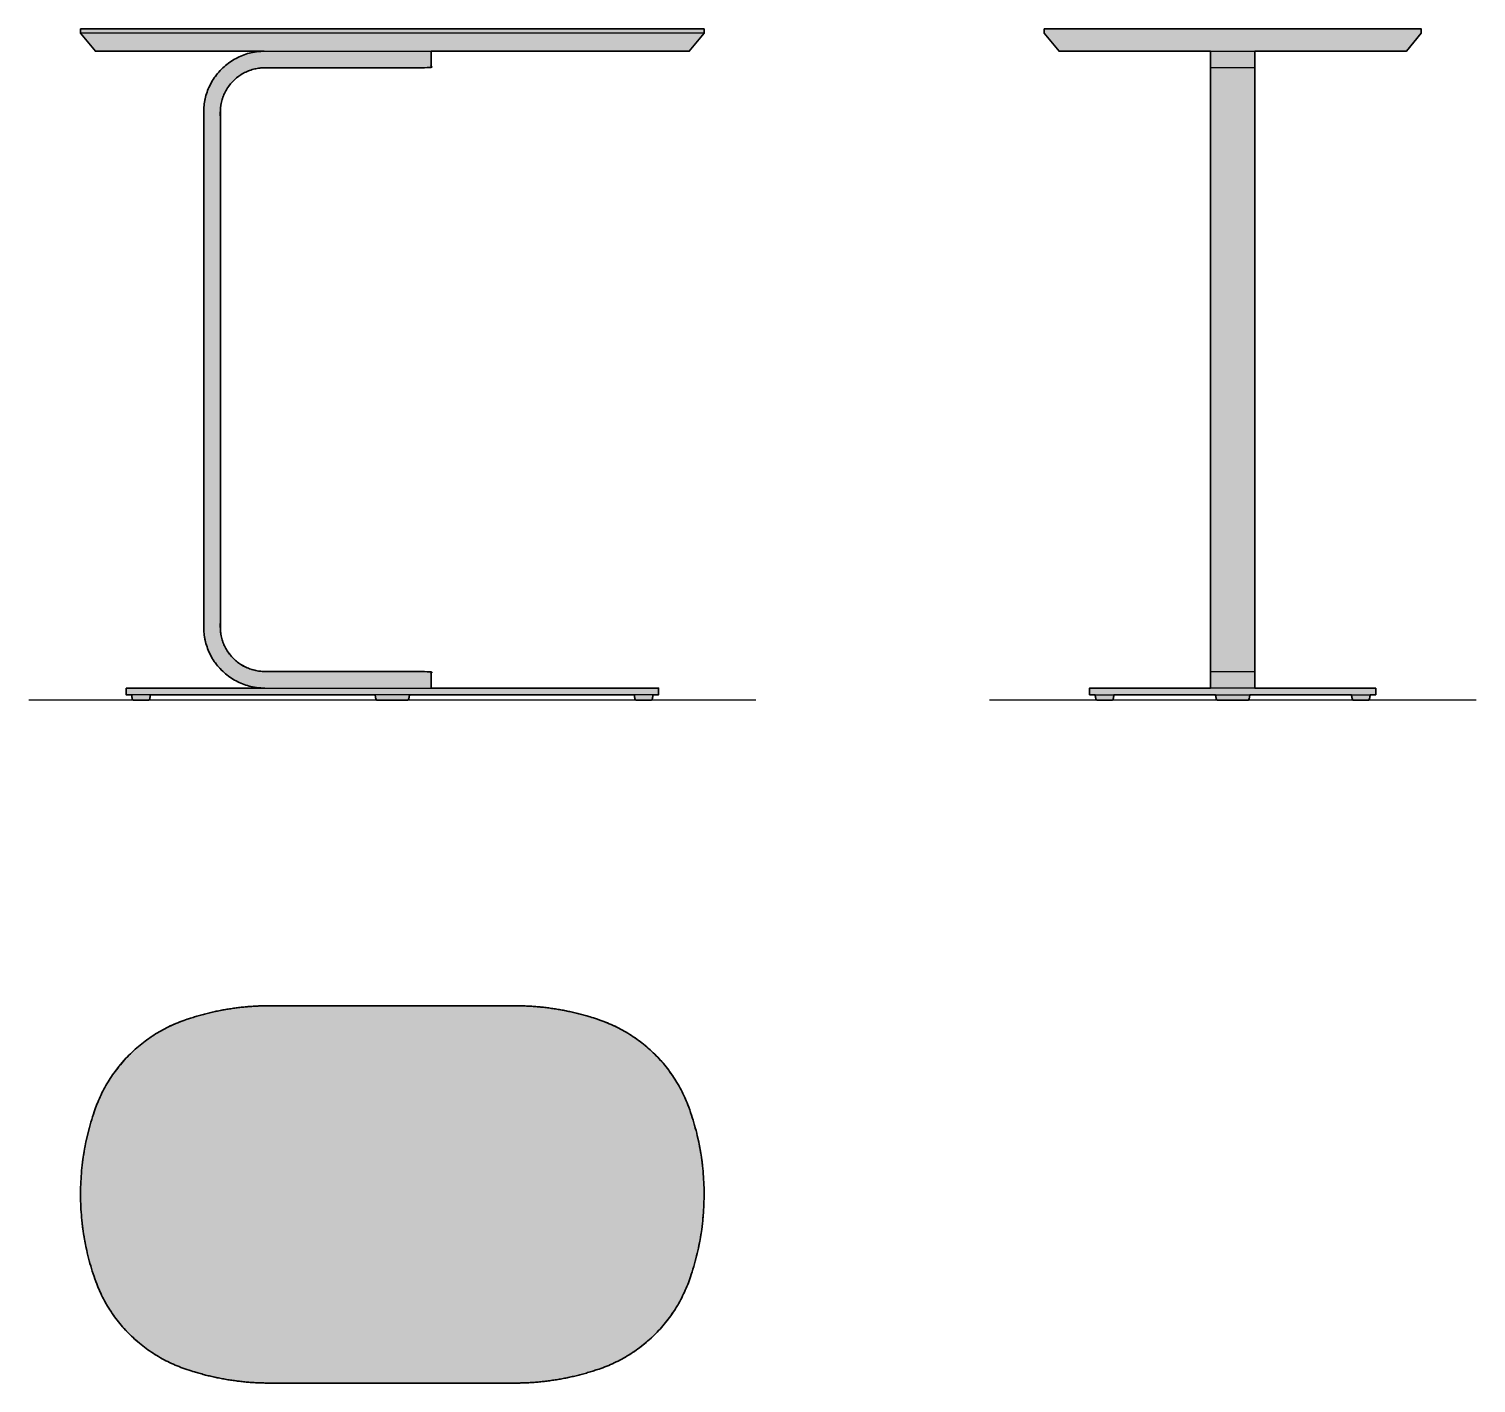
# Model space of a CAD drawing. Header units: millimetres. Extents: x 0 to 1304, y -615 to 605.
import ezdxf

# ---------------------------------------------------------------- set-up
doc = ezdxf.new("R2010")
doc.units = ezdxf.units.MM
doc.layers.add('Blocks', color=7, linetype='Continuous')
doc.layers.add('Blocks$Fill', color=7, linetype='Continuous', true_color=0xffffff)
for name, color, linetype, lineweight, true_color in [('Blocks$Inner', 7, 'Continuous', 25, 0x007f00), ('Blocks$Outline', 7, 'Continuous', 35, 0xff3f3f), ('Groud', 7, 'Continuous', 25, 0x243775)]:
    doc.layers.add(name, color=color, linetype=linetype, lineweight=lineweight, true_color=true_color)

# ---------------------------------------------------------------- blocks, each defined once
blk = doc.blocks.new('Relate Side Table Front')
at = {"layer": 'Blocks$Fill'}
blk.add_hatch(color=256, dxfattribs=at).paths.add_polyline_path([(608.5, 601.1), (608.5, 605.1), (46.5, 605.1), (46.5, 601.1), (59.9, 585), (211.9, 585), (210.7, 585), (209.4, 584.9), (208.2, 584.8), (207, 584.7), (205.7, 584.6), (204.5, 584.4), (203.2, 584.2), (201.9, 584), (200.7, 583.7), (199.4, 583.4), (198.1, 583.1), (196.8, 582.7), (195.6, 582.3), (194.3, 581.9), (193, 581.4), (191.8, 580.9), (190.5, 580.4), (189.3, 579.9), (188, 579.3), (186.8, 578.6), (185.6, 578), (184.4, 577.3), (183.2, 576.6), (182, 575.8), (180.9, 575), (179.7, 574.2), (178.6, 573.3), (177.5, 572.4), (176.4, 571.5), (175.4, 570.6), (174.4, 569.6), (173.3, 568.6), (172.4, 567.6), (171.4, 566.6), (170.5, 565.5), (169.6, 564.4), (168.7, 563.3), (167.9, 562.2), (167.1, 561), (166.3, 559.9), (165.6, 558.7), (164.9, 557.5), (164.2, 556.3), (163.5, 555.1), (162.9, 553.8), (162.3, 552.6), (161.8, 551.3), (161.3, 550.1), (160.8, 548.8), (160.4, 547.6), (160, 546.3), (159.6, 545), (159.2, 543.7), (158.9, 542.5), (158.6, 541.2), (158.4, 539.9), (158.2, 538.7), (158, 537.4), (157.8, 536.1), (157.7, 534.9), (157.6, 533.7), (157.5, 532.4), (157.5, 531.2), (157.5, 530), (157.5, 66), (157.5, 64.8), (157.5, 63.6), (157.6, 62.3), (157.7, 61.1), (157.8, 59.9), (158, 58.6), (158.2, 57.3), (158.4, 56.1), (158.6, 54.8), (158.9, 53.5), (159.2, 52.3), (159.6, 51), (160, 49.7), (160.4, 48.4), (160.8, 47.2), (161.3, 45.9), (161.8, 44.7), (162.3, 43.4), (162.9, 42.2), (163.5, 40.9), (164.2, 39.7), (164.9, 38.5), (165.6, 37.3), (166.3, 36.1), (167.1, 35), (167.9, 33.8), (168.7, 32.7), (169.6, 31.6), (170.5, 30.5), (171.4, 29.4), (172.4, 28.4), (173.3, 27.4), (174.4, 26.4), (175.4, 25.4), (176.4, 24.5), (177.5, 23.6), (178.6, 22.7), (179.7, 21.8), (180.9, 21), (182, 20.2), (183.2, 19.4), (184.4, 18.7), (185.6, 18), (186.8, 17.4), (188, 16.7), (189.3, 16.1), (190.5, 15.6), (191.8, 15.1), (193, 14.6), (194.3, 14.1), (195.6, 13.7), (196.8, 13.3), (198.1, 12.9), (199.4, 12.6), (200.7, 12.3), (201.9, 12), (203.2, 11.8), (204.5, 11.6), (205.7, 11.4), (207, 11.3), (208.2, 11.2), (209.4, 11.1), (210.7, 11), (211.9, 11), (87.5, 11), (87.5, 5), (92.5, 5), (93.1, 1.4), (93.1, 1.3), (93.1, 1.3), (93.1, 1.3), (93.2, 1.2), (93.2, 1.2), (93.2, 1.2), (93.2, 1.1), (93.2, 1.1), (93.2, 1.1), (93.2, 1), (93.2, 1), (93.3, 1), (93.3, 0.9), (93.3, 0.9), (93.3, 0.9), (93.3, 0.8), (93.3, 0.8), (93.4, 0.8), (93.4, 0.8), (93.4, 0.7), (93.4, 0.7), (93.4, 0.7), (93.5, 0.6), (93.5, 0.6), (93.5, 0.6), (93.5, 0.5), (93.6, 0.5), (93.6, 0.5), (93.6, 0.5), (93.6, 0.4), (93.7, 0.4), (93.7, 0.4), (93.7, 0.4), (93.8, 0.3), (93.8, 0.3), (93.8, 0.3), (93.9, 0.3), (93.9, 0.3), (93.9, 0.2), (93.9, 0.2), (94, 0.2), (94, 0.2), (94, 0.2), (94.1, 0.1), (94.1, 0.1), (94.1, 0.1), (94.2, 0.1), (94.2, 0.1), (94.3, 0.1), (94.3, 0.1), (94.3, 0.1), (94.4, 0.1), (94.4, 0), (94.4, 0), (94.5, 0), (94.5, 0), (94.5, 0), (94.6, 0), (94.6, 0), (94.6, 0), (94.7, 0), (94.7, 0), (94.7, 0), (94.8, 0), (107.2, 0), (107.2, 0), (107.3, 0), (107.3, 0), (107.3, 0), (107.4, 0), (107.4, 0), (107.4, 0), (107.5, 0), (107.5, 0), (107.6, 0), (107.6, 0), (107.6, 0.1), (107.7, 0.1), (107.7, 0.1), (107.7, 0.1), (107.8, 0.1), (107.8, 0.1), (107.8, 0.1), (107.9, 0.1), (107.9, 0.1), (107.9, 0.2), (108, 0.2), (108, 0.2), (108, 0.2), (108.1, 0.2), (108.1, 0.3), (108.1, 0.3), (108.2, 0.3), (108.2, 0.3), (108.2, 0.3), (108.3, 0.4), (108.3, 0.4), (108.3, 0.4), (108.3, 0.4), (108.4, 0.5), (108.4, 0.5), (108.4, 0.5), (108.4, 0.5), (108.5, 0.6), (108.5, 0.6), (108.5, 0.6), (108.5, 0.7), (108.6, 0.7), (108.6, 0.7), (108.6, 0.8), (108.6, 0.8), (108.6, 0.8), (108.7, 0.8), (108.7, 0.9), (108.7, 0.9), (108.7, 0.9), (108.7, 1), (108.7, 1), (108.8, 1), (108.8, 1.1), (108.8, 1.1), (108.8, 1.1), (108.8, 1.2), (108.8, 1.2), (108.8, 1.2), (108.8, 1.3), (108.8, 1.3), (108.8, 1.3), (108.9, 1.4), (109.5, 5), (312, 5), (312.6, 1.4), (312.6, 1.3), (312.6, 1.3), (312.6, 1.3), (312.7, 1.2), (312.7, 1.2), (312.7, 1.2), (312.7, 1.1), (312.7, 1.1), (312.7, 1.1), (312.7, 1), (312.7, 1), (312.8, 1), (312.8, 0.9), (312.8, 0.9), (312.8, 0.9), (312.8, 0.8), (312.8, 0.8), (312.9, 0.8), (312.9, 0.8), (312.9, 0.7), (312.9, 0.7), (312.9, 0.7), (313, 0.6), (313, 0.6), (313, 0.6), (313, 0.5), (313.1, 0.5), (313.1, 0.5), (313.1, 0.5), (313.1, 0.4), (313.2, 0.4), (313.2, 0.4), (313.2, 0.4), (313.3, 0.3), (313.3, 0.3), (313.3, 0.3), (313.4, 0.3), (313.4, 0.3), (313.4, 0.2), (313.4, 0.2), (313.5, 0.2), (313.5, 0.2), (313.5, 0.2), (313.6, 0.1), (313.6, 0.1), (313.6, 0.1), (313.7, 0.1), (313.7, 0.1), (313.8, 0.1), (313.8, 0.1), (313.8, 0.1), (313.9, 0.1), (313.9, 0), (313.9, 0), (314, 0), (314, 0), (314, 0), (314.1, 0), (314.1, 0), (314.1, 0), (314.2, 0), (314.2, 0), (314.2, 0), (314.3, 0), (340.7, 0), (340.7, 0), (340.8, 0), (340.8, 0), (340.8, 0), (340.9, 0), (340.9, 0), (340.9, 0), (341, 0), (341, 0), (341.1, 0), (341.1, 0), (341.1, 0.1), (341.2, 0.1), (341.2, 0.1), (341.2, 0.1), (341.3, 0.1), (341.3, 0.1), (341.3, 0.1), (341.4, 0.1), (341.4, 0.1), (341.4, 0.2), (341.5, 0.2), (341.5, 0.2), (341.5, 0.2), (341.6, 0.2), (341.6, 0.3), (341.6, 0.3), (341.7, 0.3), (341.7, 0.3), (341.7, 0.3), (341.8, 0.4), (341.8, 0.4), (341.8, 0.4), (341.8, 0.4), (341.9, 0.5), (341.9, 0.5), (341.9, 0.5), (341.9, 0.5), (342, 0.6), (342, 0.6), (342, 0.6), (342, 0.7), (342.1, 0.7), (342.1, 0.7), (342.1, 0.8), (342.1, 0.8), (342.1, 0.8), (342.2, 0.8), (342.2, 0.9), (342.2, 0.9), (342.2, 0.9), (342.2, 1), (342.2, 1), (342.3, 1), (342.3, 1.1), (342.3, 1.1), (342.3, 1.1), (342.3, 1.2), (342.3, 1.2), (342.3, 1.2), (342.3, 1.3), (342.3, 1.3), (342.3, 1.3), (342.4, 1.4), (343, 5), (545.5, 5), (546.1, 1.4), (546.1, 1.3), (546.1, 1.3), (546.1, 1.3), (546.2, 1.2), (546.2, 1.2), (546.2, 1.2), (546.2, 1.1), (546.2, 1.1), (546.2, 1.1), (546.2, 1), (546.2, 1), (546.3, 1), (546.3, 0.9), (546.3, 0.9), (546.3, 0.9), (546.3, 0.8), (546.3, 0.8), (546.4, 0.8), (546.4, 0.8), (546.4, 0.7), (546.4, 0.7), (546.4, 0.7), (546.5, 0.6), (546.5, 0.6), (546.5, 0.6), (546.5, 0.5), (546.6, 0.5), (546.6, 0.5), (546.6, 0.5), (546.6, 0.4), (546.7, 0.4), (546.7, 0.4), (546.7, 0.4), (546.8, 0.3), (546.8, 0.3), (546.8, 0.3), (546.9, 0.3), (546.9, 0.3), (546.9, 0.2), (546.9, 0.2), (547, 0.2), (547, 0.2), (547, 0.2), (547.1, 0.1), (547.1, 0.1), (547.1, 0.1), (547.2, 0.1), (547.2, 0.1), (547.3, 0.1), (547.3, 0.1), (547.3, 0.1), (547.4, 0.1), (547.4, 0), (547.4, 0), (547.5, 0), (547.5, 0), (547.5, 0), (547.6, 0), (547.6, 0), (547.6, 0), (547.7, 0), (547.7, 0), (547.7, 0), (547.8, 0), (560.2, 0), (560.2, 0), (560.3, 0), (560.3, 0), (560.3, 0), (560.4, 0), (560.4, 0), (560.4, 0), (560.5, 0), (560.5, 0), (560.6, 0), (560.6, 0), (560.6, 0.1), (560.7, 0.1), (560.7, 0.1), (560.7, 0.1), (560.8, 0.1), (560.8, 0.1), (560.8, 0.1), (560.9, 0.1), (560.9, 0.1), (560.9, 0.2), (561, 0.2), (561, 0.2), (561, 0.2), (561.1, 0.2), (561.1, 0.3), (561.1, 0.3), (561.2, 0.3), (561.2, 0.3), (561.2, 0.3), (561.3, 0.4), (561.3, 0.4), (561.3, 0.4), (561.3, 0.4), (561.4, 0.5), (561.4, 0.5), (561.4, 0.5), (561.4, 0.5), (561.5, 0.6), (561.5, 0.6), (561.5, 0.6), (561.5, 0.7), (561.6, 0.7), (561.6, 0.7), (561.6, 0.8), (561.6, 0.8), (561.6, 0.8), (561.7, 0.8), (561.7, 0.9), (561.7, 0.9), (561.7, 0.9), (561.7, 1), (561.7, 1), (561.8, 1), (561.8, 1.1), (561.8, 1.1), (561.8, 1.1), (561.8, 1.2), (561.8, 1.2), (561.8, 1.2), (561.8, 1.3), (561.8, 1.3), (561.8, 1.3), (561.9, 1.4), (562.5, 5), (567.5, 5), (567.5, 11), (362.5, 11), (362.5, 26), (212.5, 26), (211.6, 26), (210.7, 26), (209.8, 26.1), (208.9, 26.2), (208, 26.3), (207.1, 26.4), (206.1, 26.5), (205.2, 26.7), (204.3, 26.9), (203.3, 27.1), (202.4, 27.3), (201.5, 27.5), (200.6, 27.8), (199.6, 28.1), (198.7, 28.5), (197.8, 28.8), (196.8, 29.2), (195.9, 29.6), (195, 30), (194.1, 30.5), (193.2, 30.9), (192.3, 31.4), (191.5, 32), (190.6, 32.5), (189.7, 33.1), (188.9, 33.7), (188.1, 34.3), (187.3, 34.9), (186.5, 35.6), (185.7, 36.3), (184.9, 37), (184.2, 37.7), (183.5, 38.5), (182.8, 39.2), (182.1, 40), (181.4, 40.8), (180.8, 41.6), (180.2, 42.4), (179.6, 43.3), (179, 44.1), (178.5, 45), (177.9, 45.8), (177.4, 46.7), (177, 47.6), (176.5, 48.5), (176.1, 49.4), (175.7, 50.4), (175.3, 51.3), (174.9, 52.2), (174.6, 53.1), (174.3, 54.1), (174, 55), (173.8, 55.9), (173.5, 56.9), (173.3, 57.8), (173.2, 58.7), (173, 59.6), (172.9, 60.6), (172.7, 61.5), (172.7, 62.4), (172.6, 63.3), (172.5, 64.2), (172.5, 65.1), (172.5, 66), (172.5, 530), (172.5, 530.9), (172.5, 531.8), (172.6, 532.7), (172.7, 533.6), (172.7, 534.5), (172.9, 535.4), (173, 536.4), (173.2, 537.3), (173.3, 538.2), (173.5, 539.1), (173.8, 540.1), (174, 541), (174.3, 541.9), (174.6, 542.9), (174.9, 543.8), (175.3, 544.7), (175.7, 545.6), (176.1, 546.6), (176.5, 547.5), (177, 548.4), (177.4, 549.3), (177.9, 550.2), (178.5, 551), (179, 551.9), (179.6, 552.7), (180.2, 553.6), (180.8, 554.4), (181.4, 555.2), (182.1, 556), (182.8, 556.8), (183.5, 557.5), (184.2, 558.3), (184.9, 559), (185.7, 559.7), (186.5, 560.4), (187.3, 561.1), (188.1, 561.7), (188.9, 562.3), (189.7, 562.9), (190.6, 563.5), (191.5, 564), (192.3, 564.6), (193.2, 565.1), (194.1, 565.5), (195, 566), (195.9, 566.4), (196.8, 566.8), (197.8, 567.2), (198.7, 567.5), (199.6, 567.9), (200.6, 568.2), (201.5, 568.5), (202.4, 568.7), (203.3, 568.9), (204.3, 569.1), (205.2, 569.3), (206.1, 569.5), (207.1, 569.6), (208, 569.7), (208.9, 569.8), (209.8, 569.9), (210.7, 570), (211.6, 570), (212.5, 570), (362.5, 570), (362.5, 585), (595.1, 585)], flags=0)
at = {"layer": 'Blocks$Inner'}
for p, q in [((608.5, 601.1), (46.5, 601.1)), ((157.5, 66), (157.5, 530)), ((172.5, 530), (172.5, 66)), ((93.1, 1.4), (92.5, 5)), ((107.2, 0), (94.8, 0)), ((109.5, 5), (108.9, 1.4)), ((312, 5), (312.6, 1.4)), ((314.3, 0), (340.7, 0)), ((342.4, 1.4), (343, 5)), ((545.5, 5), (546.1, 1.4)), ((547.8, 0), (560.2, 0)), ((561.9, 1.4), (562.5, 5))]:
    blk.add_line(p, q, dxfattribs=at)
for points in [[(46.5, 601.1), (59.9, 585), (595.1, 585), (608.5, 601.1), (608.5, 605.1), (46.5, 605.1)], [(87.5, 11), (567.5, 11), (567.5, 5), (87.5, 5)]]:
    blk.add_lwpolyline(points, close=True, dxfattribs=at)
for points in [[(362.5, 585), (362.5, 570), (212.5, 570)], [(212.5, 26), (362.5, 26), (362.5, 11)]]:
    blk.add_lwpolyline(points, dxfattribs=at)
at = {"layer": 'Blocks$Inner', "extrusion": (0, 0, -1)}
for centre, radius, start, end in [((-212.5, 530), 55, 0, 90), ((-212.5, 66), 55, 270, 0), ((-94.8, 1.7), 1.67, 270, 350), ((-107.2, 1.7), 1.67, 190, 270)]:
    blk.add_arc(centre, radius, start, end, dxfattribs=at)
at = {"layer": 'Blocks$Inner'}
for centre, radius, start, end in [((212.5, 530), 40, 90, 180), ((212.5, 66), 40, 180, 270), ((314.3, 1.7), 1.67, 190, 270), ((340.7, 1.7), 1.67, 270, 350), ((547.8, 1.7), 1.67, 190, 270), ((560.2, 1.7), 1.67, 270, 350)]:
    blk.add_arc(centre, radius, start, end, dxfattribs=at)
at = {"layer": 'Blocks$Outline'}
for points in [[(608.5, 601.1), (608.5, 605.1), (46.5, 605.1)], [(46.5, 605.1), (46.5, 601.1)], [(46.5, 601.1), (59.9, 585), (211.9, 585)], [(362.5, 585), (595.1, 585), (608.5, 601.1)], [(211.9, 11), (87.5, 11)], [(87.5, 11), (87.5, 5), (92.5, 5)], [(109.5, 5), (312, 5)], [(343, 5), (545.5, 5)], [(562.5, 5), (567.5, 5), (567.5, 11), (362.5, 11)]]:
    blk.add_lwpolyline(points, dxfattribs=at)
for points, weights, knots in [([(211.9, 585), (157.5, 584.4), (157.5, 530), (157.5, 298), (157.5, 66), (157.5, 11.6), (211.9, 11)], [0.99545943481, 0.709394939471, 1, 1, 1, 0.709395009459, 0.995459297023], [-636.112665, -636.112665, -636.112665, -550.393798, -550.393798, -86.393798, -86.393798, -0.674952, -0.674952, -0.674952]), ([(362.5, 11), (362.5, 18.5), (362.5, 26), (287.5, 26), (212.5, 26), (172.5, 26), (172.5, 66), (172.5, 298), (172.5, 530), (172.5, 570), (212.5, 570), (287.5, 570), (362.5, 570), (362.5, 577.5), (362.5, 585)], [1, 1, 1, 1, 1, 0.707106781187, 1, 1, 1, 0.707106781187, 1, 1, 1, 1, 1], [-919.663706, -919.663706, -919.663706, -904.663706, -904.663706, -754.663706, -754.663706, -691.831853, -691.831853, -227.831853, -227.831853, -165, -165, -15, -15, 0, 0, 0]), ([(92.5, 5), (92.8, 3.2), (93.1, 1.4), (93.4, 0), (94.8, 0), (101, 0), (107.2, 0), (108.6, 0), (108.9, 1.4), (109.2, 3.2), (109.5, 5)], [1, 1, 1, 0.766044443119, 1, 1, 1, 0.766044443119, 1, 1, 1], [-24.45121, -24.45121, -24.45121, -20.772576, -20.772576, -18.445471, -18.445471, -6.005739, -6.005739, -3.678634, -3.678634, 0, 0, 0]), ([(312, 5), (312.3, 3.2), (312.6, 1.4), (312.9, 0), (314.3, 0), (327.5, 0), (340.7, 0), (342.1, 0), (342.4, 1.4), (342.7, 3.2), (343, 5)], [1, 1, 1, 0.766044443119, 1, 1, 1, 0.766044443119, 1, 1, 1], [0, 0, 0, 3.678634, 3.678634, 6.005739, 6.005739, 32.445471, 32.445471, 34.772576, 34.772576, 38.45121, 38.45121, 38.45121]), ([(545.5, 5), (545.8, 3.2), (546.1, 1.4), (546.4, 0), (547.8, 0), (554, 0), (560.2, 0), (561.6, 0), (561.9, 1.4), (562.2, 3.2), (562.5, 5)], [1, 1, 1, 0.766044443119, 1, 1, 1, 0.766044443119, 1, 1, 1], [0, 0, 0, 3.678634, 3.678634, 6.005739, 6.005739, 18.445471, 18.445471, 20.772576, 20.772576, 24.45121, 24.45121, 24.45121])]:
    blk.add_rational_spline(points, weights, degree=2, knots=knots, dxfattribs=at)
blk = doc.blocks.new('Relate Side Table Top')
at = {"layer": 'Blocks$Fill'}
blk.add_hatch(color=256, dxfattribs=at).paths.add_polyline_path([(76.9, 13.2), (298.9, 13.2), (303.8, 13.1), (308.7, 13), (313.6, 12.7), (318.5, 12.4), (323.3, 11.9), (328.2, 11.3), (333.1, 10.6), (337.9, 9.9), (342.8, 9), (347.6, 8), (352.4, 6.9), (357.1, 5.7), (361.8, 4.4), (366.5, 3.1), (371.2, 1.6), (375.8, 0), (379.1, -1.2), (382.5, -2.5), (385.7, -4), (389, -5.5), (392.2, -7.1), (395.4, -8.8), (398.6, -10.6), (401.7, -12.5), (404.8, -14.5), (407.9, -16.6), (410.8, -18.8), (413.8, -21), (416.6, -23.4), (419.4, -25.8), (422.2, -28.3), (424.8, -30.9), (427.4, -33.6), (429.9, -36.3), (432.4, -39.1), (434.7, -42), (437, -44.9), (439.1, -47.9), (441.2, -50.9), (443.2, -54), (445.1, -57.1), (446.9, -60.3), (448.6, -63.5), (450.2, -66.7), (451.8, -70), (453.2, -73.3), (454.5, -76.6), (455.7, -79.9), (457.3, -84.5), (458.8, -89.1), (460.1, -93.7), (461.4, -98.4), (462.6, -103.1), (463.7, -107.9), (464.7, -112.7), (465.5, -117.5), (466.3, -122.4), (467, -127.3), (467.6, -132.2), (468.1, -137.1), (468.4, -142), (468.7, -146.9), (468.9, -151.9), (468.9, -156.8), (468.9, -161.8), (468.7, -166.7), (468.4, -171.6), (468.1, -176.6), (467.6, -181.5), (467, -186.4), (466.3, -191.3), (465.5, -196.1), (464.7, -200.9), (463.7, -205.7), (462.6, -210.5), (461.4, -215.2), (460.1, -219.9), (458.8, -224.6), (457.3, -229.2), (455.7, -233.7), (454.5, -237.1), (453.2, -240.4), (451.8, -243.7), (450.2, -246.9), (448.6, -250.2), (446.9, -253.4), (445.1, -256.5), (443.2, -259.7), (441.2, -262.7), (439.1, -265.8), (437, -268.8), (434.7, -271.7), (432.4, -274.5), (429.9, -277.4), (427.4, -280.1), (424.8, -282.7), (422.2, -285.3), (419.4, -287.8), (416.6, -290.3), (413.8, -292.6), (410.8, -294.9), (407.9, -297.1), (404.8, -299.1), (401.7, -301.1), (398.6, -303), (395.4, -304.8), (392.2, -306.5), (389, -308.2), (385.7, -309.7), (382.5, -311.1), (379.1, -312.4), (375.8, -313.6), (371.2, -315.2), (366.5, -316.7), (361.8, -318.1), (357.1, -319.4), (352.4, -320.6), (347.6, -321.6), (342.8, -322.6), (337.9, -323.5), (333.1, -324.3), (328.2, -325), (323.3, -325.5), (318.5, -326), (313.6, -326.4), (308.7, -326.6), (303.8, -326.8), (298.9, -326.8), (76.9, -326.8), (72, -326.8), (67.1, -326.6), (62.3, -326.4), (57.4, -326), (52.5, -325.5), (47.6, -325), (42.7, -324.3), (37.9, -323.5), (33.1, -322.6), (28.3, -321.6), (23.5, -320.6), (18.7, -319.4), (14, -318.1), (9.3, -316.7), (4.6, -315.2), (0, -313.6), (-3.3, -312.4), (-6.6, -311.1), (-9.9, -309.7), (-13.2, -308.2), (-16.4, -306.5), (-19.6, -304.8), (-22.8, -303), (-25.9, -301.1), (-29, -299.1), (-32, -297.1), (-35, -294.9), (-38, -292.6), (-40.8, -290.3), (-43.6, -287.8), (-46.4, -285.3), (-49, -282.7), (-51.6, -280.1), (-54.1, -277.4), (-56.5, -274.5), (-58.9, -271.7), (-61.2, -268.8), (-63.3, -265.8), (-65.4, -262.7), (-67.4, -259.7), (-69.3, -256.5), (-71.1, -253.4), (-72.8, -250.2), (-74.4, -246.9), (-75.9, -243.7), (-77.4, -240.4), (-78.7, -237.1), (-79.9, -233.7), (-81.5, -229.2), (-82.9, -224.6), (-84.3, -219.9), (-85.6, -215.2), (-86.8, -210.5), (-87.9, -205.7), (-88.8, -200.9), (-89.7, -196.1), (-90.5, -191.3), (-91.2, -186.4), (-91.8, -181.5), (-92.2, -176.6), (-92.6, -171.6), (-92.9, -166.7), (-93, -161.8), (-93.1, -156.8), (-93, -151.9), (-92.9, -146.9), (-92.6, -142), (-92.2, -137.1), (-91.8, -132.2), (-91.2, -127.3), (-90.5, -122.4), (-89.7, -117.5), (-88.8, -112.7), (-87.9, -107.9), (-86.8, -103.1), (-85.6, -98.4), (-84.3, -93.7), (-82.9, -89.1), (-81.5, -84.5), (-79.9, -79.9), (-78.7, -76.6), (-77.4, -73.3), (-75.9, -70), (-74.4, -66.7), (-72.8, -63.5), (-71.1, -60.3), (-69.3, -57.1), (-67.4, -54), (-65.4, -50.9), (-63.3, -47.9), (-61.2, -44.9), (-58.9, -42), (-56.5, -39.1), (-54.1, -36.3), (-51.6, -33.6), (-49, -30.9), (-46.4, -28.3), (-43.6, -25.8), (-40.8, -23.4), (-38, -21), (-35, -18.8), (-32, -16.6), (-29, -14.5), (-25.9, -12.5), (-22.8, -10.6), (-19.6, -8.8), (-16.4, -7.1), (-13.2, -5.5), (-9.9, -4), (-6.6, -2.5), (-3.3, -1.2), (0, 0), (4.6, 1.6), (9.3, 3.1), (14, 4.4), (18.7, 5.7), (23.5, 6.9), (28.3, 8), (33.1, 9), (37.9, 9.9), (42.7, 10.6), (47.6, 11.3), (52.5, 11.9), (57.4, 12.4), (62.3, 12.7), (67.1, 13), (72, 13.1)], flags=0)
at = {"layer": 'Blocks$Inner'}
for p, q in [((76.9, 13.2), (298.9, 13.2)), ((298.9, -326.8), (76.9, -326.8))]:
    blk.add_line(p, q, dxfattribs=at)
at = {"layer": 'Blocks$Inner', "extrusion": (0, 0, -1)}
for centre, radius, start, end in [((-76.9, -217.8), 231, 70.5523, 90), ((-298.9, -217.8), 231, 90, 109.4477), ((-43.6, -123.5), 131, 19.4477, 70.5523), ((-332.2, -123.5), 131, 109.4477, 160.5523), ((-137.9, -156.8), 231, 340.5523, 19.4477), ((-237.9, -156.8), 231, 160.5523, 199.4477), ((-43.6, -190.1), 131, 289.4477, 340.5523), ((-332.2, -190.1), 131, 199.4477, 250.5523), ((-76.9, -95.8), 231, 270, 289.4477), ((-298.9, -95.8), 231, 250.5523, 270)]:
    blk.add_arc(centre, radius, start, end, dxfattribs=at)
at = {"layer": 'Blocks$Outline'}
blk.add_rational_spline([(76.9, 13.2), (187.9, 13.2), (298.9, 13.2), (338.5, 13.2), (375.8, 0), (434.9, -20.9), (455.7, -79.9), (482.9, -156.8), (455.7, -233.7), (434.9, -292.8), (375.8, -313.6), (338.5, -326.8), (298.9, -326.8), (187.9, -326.8), (76.9, -326.8), (37.3, -326.8), (0, -313.6), (-59.1, -292.8), (-79.9, -233.7), (-107.1, -156.8), (-79.9, -79.9), (-59.1, -20.9), (0, 0), (37.3, 13.2), (76.9, 13.2)], [1, 1, 1, 0.985633279286, 1, 0.902191775622, 1, 0.942945922473, 1, 0.902191775622, 1, 0.985633279286, 1, 1, 1, 0.985633279286, 1, 0.902191775622, 1, 0.942945922473, 1, 0.902191775622, 1, 0.985633279286, 1], degree=2, knots=[0, 0, 0, 222, 222, 300.407412, 300.407412, 417.252112, 417.252112, 574.066937, 574.066937, 690.911636, 690.911636, 769.319049, 769.319049, 991.319049, 991.319049, 1069.726461, 1069.726461, 1186.571161, 1186.571161, 1343.385986, 1343.385986, 1460.230685, 1460.230685, 1538.638098, 1538.638098, 1538.638098], dxfattribs=at)
blk = doc.blocks.new('Relate Side Table Side')
at = {"layer": 'Blocks$Fill'}
blk.add_hatch(color=256, dxfattribs=at).paths.add_polyline_path([(239.3, 585), (375.9, 585), (389.3, 601.1), (389.3, 605.1), (49.3, 605.1), (49.3, 601.1), (62.8, 585), (199.3, 585), (199.3, 570), (199.3, 11), (90.3, 11), (90.3, 5), (95.3, 5), (96, 1.4), (96, 1.3), (96, 1.3), (96, 1.3), (96, 1.2), (96, 1.2), (96, 1.2), (96, 1.1), (96, 1.1), (96, 1.1), (96.1, 1), (96.1, 1), (96.1, 1), (96.1, 0.9), (96.1, 0.9), (96.1, 0.9), (96.2, 0.8), (96.2, 0.8), (96.2, 0.8), (96.2, 0.8), (96.2, 0.7), (96.3, 0.7), (96.3, 0.7), (96.3, 0.6), (96.3, 0.6), (96.3, 0.6), (96.4, 0.5), (96.4, 0.5), (96.4, 0.5), (96.5, 0.5), (96.5, 0.4), (96.5, 0.4), (96.5, 0.4), (96.6, 0.4), (96.6, 0.3), (96.6, 0.3), (96.7, 0.3), (96.7, 0.3), (96.7, 0.3), (96.8, 0.2), (96.8, 0.2), (96.8, 0.2), (96.8, 0.2), (96.9, 0.2), (96.9, 0.1), (97, 0.1), (97, 0.1), (97, 0.1), (97.1, 0.1), (97.1, 0.1), (97.1, 0.1), (97.2, 0.1), (97.2, 0.1), (97.2, 0), (97.3, 0), (97.3, 0), (97.3, 0), (97.4, 0), (97.4, 0), (97.4, 0), (97.5, 0), (97.5, 0), (97.5, 0), (97.6, 0), (97.6, 0), (110, 0), (110.1, 0), (110.1, 0), (110.1, 0), (110.2, 0), (110.2, 0), (110.3, 0), (110.3, 0), (110.3, 0), (110.4, 0), (110.4, 0), (110.4, 0), (110.5, 0.1), (110.5, 0.1), (110.5, 0.1), (110.6, 0.1), (110.6, 0.1), (110.6, 0.1), (110.7, 0.1), (110.7, 0.1), (110.7, 0.1), (110.8, 0.2), (110.8, 0.2), (110.8, 0.2), (110.9, 0.2), (110.9, 0.2), (110.9, 0.3), (111, 0.3), (111, 0.3), (111, 0.3), (111.1, 0.3), (111.1, 0.4), (111.1, 0.4), (111.1, 0.4), (111.2, 0.4), (111.2, 0.5), (111.2, 0.5), (111.3, 0.5), (111.3, 0.5), (111.3, 0.6), (111.3, 0.6), (111.4, 0.6), (111.4, 0.7), (111.4, 0.7), (111.4, 0.7), (111.4, 0.8), (111.5, 0.8), (111.5, 0.8), (111.5, 0.8), (111.5, 0.9), (111.5, 0.9), (111.5, 0.9), (111.6, 1), (111.6, 1), (111.6, 1), (111.6, 1.1), (111.6, 1.1), (111.6, 1.1), (111.6, 1.2), (111.6, 1.2), (111.7, 1.2), (111.7, 1.3), (111.7, 1.3), (111.7, 1.3), (111.7, 1.4), (112.3, 5), (203.8, 5), (204.5, 1.4), (204.5, 1.3), (204.5, 1.3), (204.5, 1.3), (204.5, 1.2), (204.5, 1.2), (204.5, 1.2), (204.5, 1.1), (204.5, 1.1), (204.5, 1.1), (204.6, 1), (204.6, 1), (204.6, 1), (204.6, 0.9), (204.6, 0.9), (204.6, 0.9), (204.7, 0.8), (204.7, 0.8), (204.7, 0.8), (204.7, 0.8), (204.7, 0.7), (204.8, 0.7), (204.8, 0.7), (204.8, 0.6), (204.8, 0.6), (204.8, 0.6), (204.9, 0.5), (204.9, 0.5), (204.9, 0.5), (205, 0.5), (205, 0.4), (205, 0.4), (205, 0.4), (205.1, 0.4), (205.1, 0.3), (205.1, 0.3), (205.2, 0.3), (205.2, 0.3), (205.2, 0.3), (205.3, 0.2), (205.3, 0.2), (205.3, 0.2), (205.3, 0.2), (205.4, 0.2), (205.4, 0.1), (205.5, 0.1), (205.5, 0.1), (205.5, 0.1), (205.6, 0.1), (205.6, 0.1), (205.6, 0.1), (205.7, 0.1), (205.7, 0.1), (205.7, 0), (205.8, 0), (205.8, 0), (205.8, 0), (205.9, 0), (205.9, 0), (205.9, 0), (206, 0), (206, 0), (206, 0), (206.1, 0), (206.1, 0), (232.5, 0), (232.6, 0), (232.6, 0), (232.6, 0), (232.7, 0), (232.7, 0), (232.8, 0), (232.8, 0), (232.8, 0), (232.9, 0), (232.9, 0), (232.9, 0), (233, 0.1), (233, 0.1), (233, 0.1), (233.1, 0.1), (233.1, 0.1), (233.1, 0.1), (233.2, 0.1), (233.2, 0.1), (233.2, 0.1), (233.3, 0.2), (233.3, 0.2), (233.3, 0.2), (233.4, 0.2), (233.4, 0.2), (233.4, 0.3), (233.5, 0.3), (233.5, 0.3), (233.5, 0.3), (233.6, 0.3), (233.6, 0.4), (233.6, 0.4), (233.6, 0.4), (233.7, 0.4), (233.7, 0.5), (233.7, 0.5), (233.8, 0.5), (233.8, 0.5), (233.8, 0.6), (233.8, 0.6), (233.9, 0.6), (233.9, 0.7), (233.9, 0.7), (233.9, 0.7), (233.9, 0.8), (234, 0.8), (234, 0.8), (234, 0.8), (234, 0.9), (234, 0.9), (234, 0.9), (234.1, 1), (234.1, 1), (234.1, 1), (234.1, 1.1), (234.1, 1.1), (234.1, 1.1), (234.1, 1.2), (234.1, 1.2), (234.2, 1.2), (234.2, 1.3), (234.2, 1.3), (234.2, 1.3), (234.2, 1.4), (234.8, 5), (326.3, 5), (327, 1.4), (327, 1.3), (327, 1.3), (327, 1.3), (327, 1.2), (327, 1.2), (327, 1.2), (327, 1.1), (327, 1.1), (327, 1.1), (327.1, 1), (327.1, 1), (327.1, 1), (327.1, 0.9), (327.1, 0.9), (327.1, 0.9), (327.2, 0.8), (327.2, 0.8), (327.2, 0.8), (327.2, 0.8), (327.2, 0.7), (327.3, 0.7), (327.3, 0.7), (327.3, 0.6), (327.3, 0.6), (327.3, 0.6), (327.4, 0.5), (327.4, 0.5), (327.4, 0.5), (327.5, 0.5), (327.5, 0.4), (327.5, 0.4), (327.5, 0.4), (327.6, 0.4), (327.6, 0.3), (327.6, 0.3), (327.7, 0.3), (327.7, 0.3), (327.7, 0.3), (327.8, 0.2), (327.8, 0.2), (327.8, 0.2), (327.8, 0.2), (327.9, 0.2), (327.9, 0.1), (328, 0.1), (328, 0.1), (328, 0.1), (328.1, 0.1), (328.1, 0.1), (328.1, 0.1), (328.2, 0.1), (328.2, 0.1), (328.2, 0), (328.3, 0), (328.3, 0), (328.3, 0), (328.4, 0), (328.4, 0), (328.4, 0), (328.5, 0), (328.5, 0), (328.5, 0), (328.6, 0), (328.6, 0), (341, 0), (341.1, 0), (341.1, 0), (341.1, 0), (341.2, 0), (341.2, 0), (341.3, 0), (341.3, 0), (341.3, 0), (341.4, 0), (341.4, 0), (341.4, 0), (341.5, 0.1), (341.5, 0.1), (341.5, 0.1), (341.6, 0.1), (341.6, 0.1), (341.6, 0.1), (341.7, 0.1), (341.7, 0.1), (341.7, 0.1), (341.8, 0.2), (341.8, 0.2), (341.8, 0.2), (341.9, 0.2), (341.9, 0.2), (341.9, 0.3), (342, 0.3), (342, 0.3), (342, 0.3), (342.1, 0.3), (342.1, 0.4), (342.1, 0.4), (342.1, 0.4), (342.2, 0.4), (342.2, 0.5), (342.2, 0.5), (342.3, 0.5), (342.3, 0.5), (342.3, 0.6), (342.3, 0.6), (342.4, 0.6), (342.4, 0.7), (342.4, 0.7), (342.4, 0.7), (342.4, 0.8), (342.5, 0.8), (342.5, 0.8), (342.5, 0.8), (342.5, 0.9), (342.5, 0.9), (342.5, 0.9), (342.6, 1), (342.6, 1), (342.6, 1), (342.6, 1.1), (342.6, 1.1), (342.6, 1.1), (342.6, 1.2), (342.6, 1.2), (342.7, 1.2), (342.7, 1.3), (342.7, 1.3), (342.7, 1.3), (342.7, 1.4), (343.3, 5), (348.3, 5), (348.3, 11), (239.3, 11), (239.3, 570)], flags=0)
at = {"layer": 'Blocks$Inner'}
for p, q in [((239.3, 570), (199.3, 570)), ((96, 1.4), (95.3, 5)), ((110, 0), (97.6, 0)), ((112.3, 5), (111.7, 1.4)), ((203.8, 5), (204.5, 1.4)), ((206.1, 0), (232.5, 0)), ((234.2, 1.4), (234.8, 5)), ((326.3, 5), (327, 1.4)), ((328.6, 0), (341, 0)), ((342.7, 1.4), (343.3, 5))]:
    blk.add_line(p, q, dxfattribs=at)
for points in [[(49.3, 605.1), (49.3, 601.1), (62.8, 585), (375.9, 585), (389.3, 601.1), (389.3, 605.1)], [(239.3, 570), (239.3, 11), (199.3, 11), (199.3, 570), (199.3, 585), (239.3, 585)], [(348.3, 11), (90.3, 11), (90.3, 5), (348.3, 5)]]:
    blk.add_lwpolyline(points, close=True, dxfattribs=at)
blk.add_lwpolyline([(199.3, 26), (239.3, 26)], dxfattribs=at)
at = {"layer": 'Blocks$Inner', "extrusion": (0, 0, -1)}
for centre, start, end in [((-97.6, 1.7), 270, 350), ((-110, 1.7), 190, 270)]:
    blk.add_arc(centre, 1.67, start, end, dxfattribs=at)
at = {"layer": 'Blocks$Inner'}
for centre, start, end in [((206.1, 1.7), 190, 270), ((232.5, 1.7), 270, 350), ((328.6, 1.7), 190, 270), ((341, 1.7), 270, 350)]:
    blk.add_arc(centre, 1.67, start, end, dxfattribs=at)
at = {"layer": 'Blocks$Outline'}
for points in [[(239.3, 585), (375.9, 585), (389.3, 601.1), (389.3, 605.1), (49.3, 605.1)], [(49.3, 605.1), (49.3, 601.1), (62.8, 585), (199.3, 585)], [(199.3, 585), (199.3, 570)], [(239.3, 570), (239.3, 585)], [(199.3, 570), (199.3, 11)], [(239.3, 11), (239.3, 570)], [(199.3, 11), (90.3, 11), (90.3, 5), (95.3, 5)], [(112.3, 5), (203.8, 5)], [(234.8, 5), (326.3, 5)], [(348.3, 11), (239.3, 11)], [(343.3, 5), (348.3, 5), (348.3, 11)]]:
    blk.add_lwpolyline(points, dxfattribs=at)
for points, knots in [([(95.3, 5), (95.6, 3.2), (96, 1.4), (96.2, 0), (97.6, 0), (103.8, 0), (110, 0), (111.4, 0), (111.7, 1.4), (112, 3.2), (112.3, 5)], [-24.45121, -24.45121, -24.45121, -20.772576, -20.772576, -18.445471, -18.445471, -6.005739, -6.005739, -3.678634, -3.678634, 0, 0, 0]), ([(203.8, 5), (204.1, 3.2), (204.5, 1.4), (204.7, 0), (206.1, 0), (219.3, 0), (232.5, 0), (233.9, 0), (234.2, 1.4), (234.5, 3.2), (234.8, 5)], [0, 0, 0, 3.678634, 3.678634, 6.005739, 6.005739, 32.445471, 32.445471, 34.772576, 34.772576, 38.45121, 38.45121, 38.45121]), ([(326.3, 5), (326.6, 3.2), (327, 1.4), (327.2, 0), (328.6, 0), (334.8, 0), (341, 0), (342.4, 0), (342.7, 1.4), (343, 3.2), (343.3, 5)], [0, 0, 0, 3.678634, 3.678634, 6.005739, 6.005739, 18.445471, 18.445471, 20.772576, 20.772576, 24.45121, 24.45121, 24.45121])]:
    blk.add_rational_spline(points, [1, 1, 1, 0.766044443119, 1, 1, 1, 0.766044443119, 1, 1, 1], degree=2, knots=knots, dxfattribs=at)

msp = doc.modelspace()

# ---------------------------------------------------------------- linework, layer by layer
at = {"layer": 'Groud'}
for points in [[(655, 0), (0, 0)], [(1304.3, 0), (865.6, 0)]]:
    msp.add_lwpolyline(points, dxfattribs=at)

# ---------------------------------------------------------------- block references
at = {"layer": 'Blocks'}
for name, p in [('Relate Side Table Front', (0, 0)), ('Relate Side Table Side', (865.6, 0)), ('Relate Side Table Top', (139.6, -288.5))]:
    msp.add_blockref(name, p, dxfattribs=at)

doc.saveas('drawing.dxf')
